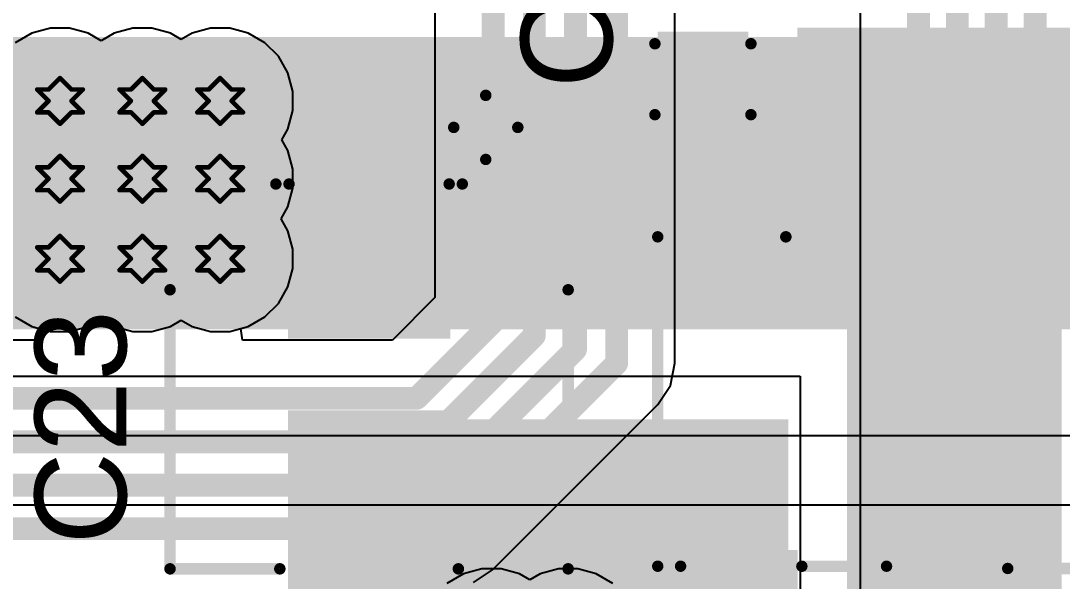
# Model space of a CAD drawing. Header units: inches. Extents: x -3 to 5437, y -3 to 5435.
# Drawn here: x 90.52 to 102.08, y 44.45 to 50.67 of the extents above; entities that cross this region are included whole.
import ezdxf

# ---------------------------------------------------------------- set-up
doc = ezdxf.new("R2010")
doc.units = ezdxf.units.IN
for name, color, linetype in [('Bottom Layer', 5, 'Continuous'), ('Drill Drawing', 1, 'Continuous'), ('GND', 16, 'Continuous'), ('PWR', 76, 'Continuous'), ('Top Layer', 1, 'Continuous'), ('Top Overlay', 2, 'Continuous'), ('Top Paste', 8, 'Continuous'), ('Top Solder', 216, 'Continuous'), ('Via Holes', 16, 'Continuous')]:
    doc.layers.add(name, color=color, linetype=linetype)
doc.styles.add('Arial', font='', dxfattribs={"height": 0.2})
doc.styles.get('Arial').set_extended_font_data('Arial')

# ---------------------------------------------------------------- blocks, each defined once
blk = doc.blocks.new('SOT_223_362')
at = {"layer": 'Top Layer'}
for points in [[(-1.625, 3.975), (1.625, 3.975), (1.625, 1.825), (-1.625, 1.825)], [(-2.775, -1.825), (-1.825, -1.825), (-1.825, -3.975), (-2.775, -3.975)], [(-0.475, -1.825), (0.475, -1.825), (0.475, -3.975), (-0.475, -3.975)]]:
    blk.add_hatch(color=1, dxfattribs=at).paths.add_polyline_path(points)
at = {"layer": 'Top Paste'}
for points in [[(-1.625, 3.975), (1.625, 3.975), (1.625, 1.825), (-1.625, 1.825)], [(-2.775, -1.825), (-1.825, -1.825), (-1.825, -3.975), (-2.775, -3.975)], [(-0.475, -1.825), (0.475, -1.825), (0.475, -3.975), (-0.475, -3.975)]]:
    blk.add_hatch(color=8, dxfattribs=at).paths.add_polyline_path(points)
at = {"layer": 'Top Solder'}
for points in [[(-1.727, 4.077), (1.727, 4.077), (1.727, 1.723), (-1.727, 1.723)], [(-2.877, -1.723), (-1.723, -1.723), (-1.723, -4.077), (-2.877, -4.077)], [(-0.577, -1.723), (0.577, -1.723), (0.577, -4.077), (-0.577, -4.077)]]:
    blk.add_hatch(color=216, dxfattribs=at).paths.add_polyline_path(points)
at = {"layer": 'Top Overlay'}
for points in [[(-3.277, 1.753, 0.127, 0.127, 0), (-1.854, 1.753, 0.127, 0.127, 0)], [(-3.277, -1.905, 0.127, 0.127, 0), (-3.277, 1.753, 0.127, 0.127, 0)], [(-3.277, -1.905, 0.127, 0.127, 0), (-3.023, -1.905, 0.127, 0.127, 0)], [(-1.676, -1.905, 0.127, 0.127, 0), (-0.737, -1.905, 0.127, 0.127, 0)], [(0.61, -1.93, 0.127, 0.127, 0), (1.575, -1.93, 0.127, 0.127, 0)]]:
    blk.add_lwpolyline(points, format="xyseb", dxfattribs=at)
for points in [[(-3.308, 1.753, 0.0635, 0.0635, 1), (-3.245, 1.753, 0.0635, 0.0635, 1)], [(-3.308, 1.753, 0.0635, 0.0635, 1), (-3.245, 1.753, 0.0635, 0.0635, 1)], [(-1.886, 1.753, 0.0635, 0.0635, 1), (-1.822, 1.753, 0.0635, 0.0635, 1)], [(-3.308, -1.905, 0.0635, 0.0635, 1), (-3.245, -1.905, 0.0635, 0.0635, 1)], [(-3.308, -1.905, 0.0635, 0.0635, 1), (-3.245, -1.905, 0.0635, 0.0635, 1)], [(-3.054, -1.905, 0.0635, 0.0635, 1), (-2.991, -1.905, 0.0635, 0.0635, 1)], [(-1.708, -1.905, 0.0635, 0.0635, 1), (-1.645, -1.905, 0.0635, 0.0635, 1)], [(-0.768, -1.905, 0.0635, 0.0635, 1), (-0.705, -1.905, 0.0635, 0.0635, 1)], [(0.578, -1.93, 0.0635, 0.0635, 1), (0.641, -1.93, 0.0635, 0.0635, 1)]]:
    blk.add_lwpolyline(points, format="xyseb", close=True, dxfattribs=at)
blk = doc.blocks.new('C__0603_370')
at = {"layer": 'Top Layer'}
for points in [[(-0.381, 0.445), (-0.381, -0.445), (-1.143, -0.445), (-1.143, 0.445)], [(1.143, 0.445), (1.143, -0.445), (0.381, -0.445), (0.381, 0.445)]]:
    blk.add_hatch(color=1, dxfattribs=at).paths.add_polyline_path(points)
at = {"layer": 'Top Paste'}
for points in [[(-0.381, 0.445), (-0.381, -0.445), (-1.143, -0.445), (-1.143, 0.445)], [(1.143, 0.445), (1.143, -0.445), (0.381, -0.445), (0.381, 0.445)]]:
    blk.add_hatch(color=8, dxfattribs=at).paths.add_polyline_path(points)
at = {"layer": 'Top Solder'}
for points in [[(-0.321, 0.504), (-0.321, -0.504), (-1.203, -0.504), (-1.203, 0.504)], [(1.203, 0.504), (1.203, -0.504), (0.321, -0.504), (0.321, 0.504)]]:
    blk.add_hatch(color=216, dxfattribs=at).paths.add_polyline_path(points)
at = {"layer": 'Top Overlay'}
for points in [[(-1.245, 0.533, 0.127, 0.127, 0), (-1.245, -0.533, 0.127, 0.127, 0)], [(-1.245, 0.533, 0.127, 0.127, 0), (-0.457, 0.533, 0.127, 0.127, 0)], [(0.457, 0.533, 0.127, 0.127, 0), (1.245, 0.533, 0.127, 0.127, 0)], [(1.245, 0.533, 0.127, 0.127, 0), (1.245, -0.533, 0.127, 0.127, 0)], [(-1.245, -0.533, 0.127, 0.127, 0), (-0.457, -0.533, 0.127, 0.127, 0)], [(0.457, -0.533, 0.127, 0.127, 0), (1.245, -0.533, 0.127, 0.127, 0)]]:
    blk.add_lwpolyline(points, format="xyseb", dxfattribs=at)
for points in [[(-1.276, 0.533, 0.0635, 0.0635, 1), (-1.213, 0.533, 0.0635, 0.0635, 1)], [(-1.276, 0.533, 0.0635, 0.0635, 1), (-1.213, 0.533, 0.0635, 0.0635, 1)], [(-0.489, 0.533, 0.0635, 0.0635, 1), (-0.425, 0.533, 0.0635, 0.0635, 1)], [(0.425, 0.533, 0.0635, 0.0635, 1), (0.489, 0.533, 0.0635, 0.0635, 1)], [(1.213, 0.533, 0.0635, 0.0635, 1), (1.276, 0.533, 0.0635, 0.0635, 1)], [(1.213, 0.533, 0.0635, 0.0635, 1), (1.276, 0.533, 0.0635, 0.0635, 1)], [(-1.276, -0.533, 0.0635, 0.0635, 1), (-1.213, -0.533, 0.0635, 0.0635, 1)], [(-1.276, -0.533, 0.0635, 0.0635, 1), (-1.213, -0.533, 0.0635, 0.0635, 1)], [(-0.489, -0.533, 0.0635, 0.0635, 1), (-0.425, -0.533, 0.0635, 0.0635, 1)], [(0.425, -0.533, 0.0635, 0.0635, 1), (0.489, -0.533, 0.0635, 0.0635, 1)], [(1.213, -0.533, 0.0635, 0.0635, 1), (1.276, -0.533, 0.0635, 0.0635, 1)], [(1.213, -0.533, 0.0635, 0.0635, 1), (1.276, -0.533, 0.0635, 0.0635, 1)]]:
    blk.add_lwpolyline(points, format="xyseb", close=True, dxfattribs=at)
blk = doc.blocks.new('RVT1E100M0405__371')
at = {"layer": 'Top Layer'}
for points in [[(-3.1, 0.8), (-0.5, 0.8), (-0.5, -0.8), (-3.1, -0.8)], [(0.5, 0.8), (3.1, 0.8), (3.1, -0.8), (0.5, -0.8)]]:
    blk.add_hatch(color=1, dxfattribs=at).paths.add_polyline_path(points)
at = {"layer": 'Top Paste'}
for points in [[(-3.1, 0.8), (-0.5, 0.8), (-0.5, -0.8), (-3.1, -0.8)], [(0.5, 0.8), (3.1, 0.8), (3.1, -0.8), (0.5, -0.8)]]:
    blk.add_hatch(color=8, dxfattribs=at).paths.add_polyline_path(points)
at = {"layer": 'Top Solder'}
for points in [[(-3.202, 0.902), (-0.398, 0.902), (-0.398, -0.902), (-3.202, -0.902)], [(0.398, 0.902), (3.202, 0.902), (3.202, -0.902), (0.398, -0.902)]]:
    blk.add_hatch(color=216, dxfattribs=at).paths.add_polyline_path(points)
at = {"layer": 'Top Overlay'}
for points in [[(-2.115, 1.035, 0.127, 0.127, 0), (-0.94, 2.21, 0.127, 0.127, 0)], [(2.159, 2.21, 0.127, 0.127, 0), (-0.94, 2.21, 0.127, 0.127, 0)], [(2.159, 0.991, 0.127, 0.127, 0), (2.159, 2.21, 0.127, 0.127, 0)], [(-2.743, 0.94, 0.127, 0.127, 0), (-2.743, 1.651, 0.127, 0.127, 0)], [(-2.388, 1.295, 0.127, 0.127, 0), (-3.099, 1.295, 0.127, 0.127, 0)], [(-2.115, 0.889, 0.127, 0.127, 0), (-2.115, 1.035, 0.127, 0.127, 0)], [(-2.115, -1.035, 0.127, 0.127, 0), (-2.115, -0.889, 0.127, 0.127, 0)], [(-0.94, -2.21, 0.127, 0.127, 0), (-2.115, -1.035, 0.127, 0.127, 0)], [(2.159, -2.21, 0.127, 0.127, 0), (2.159, -0.991, 0.127, 0.127, 0)], [(2.159, -2.21, 0.127, 0.127, 0), (-0.94, -2.21, 0.127, 0.127, 0)]]:
    blk.add_lwpolyline(points, format="xyseb", dxfattribs=at)
for points in [[(-0.972, 2.21, 0.0635, 0.0635, 1), (-0.908, 2.21, 0.0635, 0.0635, 1)], [(-0.972, 2.21, 0.0635, 0.0635, 1), (-0.908, 2.21, 0.0635, 0.0635, 1)], [(2.127, 2.21, 0.0635, 0.0635, 1), (2.191, 2.21, 0.0635, 0.0635, 1)], [(2.127, 2.21, 0.0635, 0.0635, 1), (2.191, 2.21, 0.0635, 0.0635, 1)], [(-2.775, 1.651, 0.0635, 0.0635, 1), (-2.711, 1.651, 0.0635, 0.0635, 1)], [(-3.131, 1.295, 0.0635, 0.0635, 1), (-3.067, 1.295, 0.0635, 0.0635, 1)], [(-2.419, 1.295, 0.0635, 0.0635, 1), (-2.356, 1.295, 0.0635, 0.0635, 1)], [(-2.146, 1.035, 0.0635, 0.0635, 1), (-2.083, 1.035, 0.0635, 0.0635, 1)], [(-2.146, 1.035, 0.0635, 0.0635, 1), (-2.083, 1.035, 0.0635, 0.0635, 1)], [(2.127, 0.991, 0.0635, 0.0635, 1), (2.191, 0.991, 0.0635, 0.0635, 1)], [(-2.775, 0.94, 0.0635, 0.0635, 1), (-2.711, 0.94, 0.0635, 0.0635, 1)], [(-2.146, 0.889, 0.0635, 0.0635, 1), (-2.083, 0.889, 0.0635, 0.0635, 1)], [(-2.146, -0.889, 0.0635, 0.0635, 1), (-2.083, -0.889, 0.0635, 0.0635, 1)], [(-2.146, -1.035, 0.0635, 0.0635, 1), (-2.083, -1.035, 0.0635, 0.0635, 1)], [(-2.146, -1.035, 0.0635, 0.0635, 1), (-2.083, -1.035, 0.0635, 0.0635, 1)], [(2.127, -0.991, 0.0635, 0.0635, 1), (2.191, -0.991, 0.0635, 0.0635, 1)], [(-0.972, -2.21, 0.0635, 0.0635, 1), (-0.908, -2.21, 0.0635, 0.0635, 1)], [(-0.972, -2.21, 0.0635, 0.0635, 1), (-0.908, -2.21, 0.0635, 0.0635, 1)], [(2.127, -2.21, 0.0635, 0.0635, 1), (2.191, -2.21, 0.0635, 0.0635, 1)], [(2.127, -2.21, 0.0635, 0.0635, 1), (2.191, -2.21, 0.0635, 0.0635, 1)]]:
    blk.add_lwpolyline(points, format="xyseb", close=True, dxfattribs=at)

msp = doc.modelspace()

# ---------------------------------------------------------------- hatches: boundary and pattern name
at = {"layer": 'Bottom Layer'}
h = msp.add_hatch(color=5, dxfattribs=at)
edge = h.paths.add_edge_path()
edge.add_arc((90.957, 49.784), 0.3, 0, 360)
h = msp.add_hatch(color=5, dxfattribs=at)
edge = h.paths.add_edge_path()
edge.add_arc((91.872, 49.784), 0.3, 0, 360)
h = msp.add_hatch(color=5, dxfattribs=at)
edge = h.paths.add_edge_path()
edge.add_arc((92.735, 49.784), 0.3, 0, 360)
h = msp.add_hatch(color=5, dxfattribs=at)
edge = h.paths.add_edge_path()
edge.add_arc((90.957, 48.92), 0.3, 0, 360)
h = msp.add_hatch(color=5, dxfattribs=at)
edge = h.paths.add_edge_path()
edge.add_arc((91.872, 48.92), 0.3, 0, 360)
h = msp.add_hatch(color=5, dxfattribs=at)
edge = h.paths.add_edge_path()
edge.add_arc((92.735, 48.92), 0.3, 0, 360)
h = msp.add_hatch(color=5, dxfattribs=at)
edge = h.paths.add_edge_path()
edge.add_arc((90.957, 48.031), 0.3, 0, 360)
h = msp.add_hatch(color=5, dxfattribs=at)
edge = h.paths.add_edge_path()
edge.add_arc((91.872, 48.031), 0.3, 0, 360)
h = msp.add_hatch(color=5, dxfattribs=at)
edge = h.paths.add_edge_path()
edge.add_arc((92.735, 48.031), 0.3, 0, 360)
at = {"layer": 'GND'}
h = msp.add_hatch(color=16, dxfattribs=at)
edge = h.paths.add_edge_path()
edge.add_arc((90.957, 49.784), 0.3, 0, 360)
h = msp.add_hatch(color=16, dxfattribs=at)
edge = h.paths.add_edge_path()
edge.add_arc((91.872, 49.784), 0.3, 0, 360)
h = msp.add_hatch(color=16, dxfattribs=at)
edge = h.paths.add_edge_path()
edge.add_arc((92.735, 49.784), 0.3, 0, 360)
h = msp.add_hatch(color=16, dxfattribs=at)
edge = h.paths.add_edge_path()
edge.add_arc((90.957, 48.92), 0.3, 0, 360)
h = msp.add_hatch(color=16, dxfattribs=at)
edge = h.paths.add_edge_path()
edge.add_arc((91.872, 48.92), 0.3, 0, 360)
h = msp.add_hatch(color=16, dxfattribs=at)
edge = h.paths.add_edge_path()
edge.add_arc((92.735, 48.92), 0.3, 0, 360)
h = msp.add_hatch(color=16, dxfattribs=at)
edge = h.paths.add_edge_path()
edge.add_arc((90.957, 48.031), 0.3, 0, 360)
h = msp.add_hatch(color=16, dxfattribs=at)
edge = h.paths.add_edge_path()
edge.add_arc((91.872, 48.031), 0.3, 0, 360)
h = msp.add_hatch(color=16, dxfattribs=at)
edge = h.paths.add_edge_path()
edge.add_arc((92.735, 48.031), 0.3, 0, 360)
at = {"layer": 'PWR'}
h = msp.add_hatch(color=76, dxfattribs=at)
edge = h.paths.add_edge_path()
edge.add_arc((90.957, 49.784), 0.3, 0, 360)
h = msp.add_hatch(color=76, dxfattribs=at)
edge = h.paths.add_edge_path()
edge.add_arc((91.872, 49.784), 0.3, 0, 360)
h = msp.add_hatch(color=76, dxfattribs=at)
edge = h.paths.add_edge_path()
edge.add_arc((92.735, 49.784), 0.3, 0, 360)
h = msp.add_hatch(color=76, dxfattribs=at)
edge = h.paths.add_edge_path()
edge.add_arc((90.957, 48.92), 0.3, 0, 360)
h = msp.add_hatch(color=76, dxfattribs=at)
edge = h.paths.add_edge_path()
edge.add_arc((91.872, 48.92), 0.3, 0, 360)
h = msp.add_hatch(color=76, dxfattribs=at)
edge = h.paths.add_edge_path()
edge.add_arc((92.735, 48.92), 0.3, 0, 360)
h = msp.add_hatch(color=76, dxfattribs=at)
edge = h.paths.add_edge_path()
edge.add_arc((90.957, 48.031), 0.3, 0, 360)
h = msp.add_hatch(color=76, dxfattribs=at)
edge = h.paths.add_edge_path()
edge.add_arc((91.872, 48.031), 0.3, 0, 360)
h = msp.add_hatch(color=76, dxfattribs=at)
edge = h.paths.add_edge_path()
edge.add_arc((92.735, 48.031), 0.3, 0, 360)
at = {"layer": 'Top Layer'}
for points in [[(90.043, 47.247), (102.495, 47.247), (102.495, 50.495), (90.043, 50.495)], [(99.694, 42.547), (102.079, 42.547), (102.079, 49.48), (99.694, 49.48)], [(93.589, 42.547), (99.045, 42.547), (99.045, 46.247), (93.589, 46.247)]]:
    msp.add_hatch(color=1, dxfattribs=at).paths.add_polyline_path(points)
h = msp.add_hatch(color=1, dxfattribs=at)
edge = h.paths.add_edge_path()
edge.add_arc((90.957, 49.784), 0.3, 0, 360)
h = msp.add_hatch(color=1, dxfattribs=at)
edge = h.paths.add_edge_path()
edge.add_arc((91.872, 49.784), 0.3, 0, 360)
h = msp.add_hatch(color=1, dxfattribs=at)
edge = h.paths.add_edge_path()
edge.add_arc((92.735, 49.784), 0.3, 0, 360)
h = msp.add_hatch(color=1, dxfattribs=at)
edge = h.paths.add_edge_path()
edge.add_arc((90.957, 48.92), 0.3, 0, 360)
h = msp.add_hatch(color=1, dxfattribs=at)
edge = h.paths.add_edge_path()
edge.add_arc((91.872, 48.92), 0.3, 0, 360)
h = msp.add_hatch(color=1, dxfattribs=at)
edge = h.paths.add_edge_path()
edge.add_arc((92.735, 48.92), 0.3, 0, 360)
h = msp.add_hatch(color=1, dxfattribs=at)
edge = h.paths.add_edge_path()
edge.add_arc((90.957, 48.031), 0.3, 0, 360)
h = msp.add_hatch(color=1, dxfattribs=at)
edge = h.paths.add_edge_path()
edge.add_arc((91.872, 48.031), 0.3, 0, 360)
h = msp.add_hatch(color=1, dxfattribs=at)
edge = h.paths.add_edge_path()
edge.add_arc((92.735, 48.031), 0.3, 0, 360)
at = {"layer": 'Via Holes'}
h = msp.add_hatch(color=7, dxfattribs=at)
edge = h.paths.add_edge_path()
edge.add_arc((90.957, 49.784), 0.15, 0, 360)
h = msp.add_hatch(color=7, dxfattribs=at)
edge = h.paths.add_edge_path()
edge.add_arc((91.872, 49.784), 0.15, 0, 360)
h = msp.add_hatch(color=7, dxfattribs=at)
edge = h.paths.add_edge_path()
edge.add_arc((92.735, 49.784), 0.15, 0, 360)
h = msp.add_hatch(color=7, dxfattribs=at)
edge = h.paths.add_edge_path()
edge.add_arc((90.957, 48.92), 0.15, 0, 360)
h = msp.add_hatch(color=7, dxfattribs=at)
edge = h.paths.add_edge_path()
edge.add_arc((91.872, 48.92), 0.15, 0, 360)
h = msp.add_hatch(color=7, dxfattribs=at)
edge = h.paths.add_edge_path()
edge.add_arc((92.735, 48.92), 0.15, 0, 360)
h = msp.add_hatch(color=7, dxfattribs=at)
edge = h.paths.add_edge_path()
edge.add_arc((90.957, 48.031), 0.15, 0, 360)
h = msp.add_hatch(color=7, dxfattribs=at)
edge = h.paths.add_edge_path()
edge.add_arc((91.872, 48.031), 0.15, 0, 360)
h = msp.add_hatch(color=7, dxfattribs=at)
edge = h.paths.add_edge_path()
edge.add_arc((92.735, 48.031), 0.15, 0, 360)

# ---------------------------------------------------------------- linework, layer by layer
at = {"layer": 'Bottom Layer'}
for p, q in [((97.785, 46.871), (97.785, 54.047)), ((95.118, 53.699), (95.118, 47.6)), ((99.84, 52.999), (99.84, 22.433)), ((90.646, 50.537), (90.461, 50.431)), ((90.851, 50.592), (90.646, 50.537)), ((91.064, 50.592), (90.851, 50.592)), ((91.269, 50.537), (91.064, 50.592)), ((91.415, 50.453), (91.269, 50.537)), ((91.56, 50.537), (91.415, 50.453)), ((91.765, 50.592), (91.56, 50.537)), ((91.978, 50.592), (91.765, 50.592)), ((92.184, 50.537), (91.978, 50.592)), ((92.304, 50.468), (92.184, 50.537)), ((92.424, 50.537), (92.304, 50.468)), ((92.629, 50.592), (92.424, 50.537)), ((92.842, 50.592), (92.629, 50.592)), ((93.047, 50.537), (92.842, 50.592)), ((93.232, 50.431), (93.047, 50.537)), ((93.382, 50.28), (93.232, 50.431)), ((93.488, 50.096), (93.382, 50.28)), ((93.543, 49.89), (93.488, 50.096)), ((93.543, 49.678), (93.543, 49.89)), ((93.488, 49.472), (93.543, 49.678)), ((93.419, 49.352), (93.488, 49.472)), ((93.488, 49.232), (93.419, 49.352)), ((93.543, 49.027), (93.488, 49.232)), ((93.543, 48.814), (93.543, 49.027)), ((93.488, 48.609), (93.543, 48.814)), ((93.412, 48.476), (93.488, 48.609)), ((93.488, 48.343), (93.412, 48.476)), ((93.543, 48.138), (93.488, 48.343)), ((93.543, 47.925), (93.543, 48.138)), ((93.488, 47.72), (93.543, 47.925)), ((93.382, 47.535), (93.488, 47.72)), ((93.232, 47.385), (93.382, 47.535)), ((95.118, 47.6), (94.648, 47.129)), ((90.461, 47.385), (90.646, 47.278)), ((93.047, 47.278), (93.232, 47.385)), ((90.646, 47.278), (90.728, 47.256)), ((90.728, 47.256), (90.711, 47.129)), ((92.965, 47.256), (93.047, 47.278)), ((92.982, 47.129), (92.965, 47.256)), ((90.711, 47.129), (57.308, 47.129)), ((94.648, 47.129), (92.982, 47.129)), ((97.735, 46.623), (97.785, 46.871)), ((97.595, 46.413), (97.735, 46.623)), ((95.758, 44.576), (97.595, 46.413)), ((95.548, 44.436), (95.758, 44.576))]:
    msp.add_line(p, q, dxfattribs=at)
for points in [[(97.137, 46.871, 0.254, 0.254, 0), (97.137, 54.047, 0.254, 0.254, 0)], [(95.766, 47.331, 0.254, 0.254, 0), (95.766, 53.967, 0.254, 0.254, 0)], [(101.783, 14.863, 0.254, 0.254, 0), (101.783, 53.835, 0.254, 0.254, 0)], [(101.352, 15.042, 0.254, 0.254, 0), (101.352, 53.625, 0.254, 0.254, 0)], [(100.92, 15.221, 0.254, 0.254, 0), (100.92, 53.446, 0.254, 0.254, 0)], [(100.488, 15.457, 0.254, 0.254, 0), (100.488, 53.267, 0.254, 0.254, 0)], [(96.68, 47.025, 0.254, 0.254, 0), (96.68, 51.248, 0.254, 0.254, 0)], [(96.223, 47.178, 0.254, 0.254, 0), (96.223, 51.058, 0.254, 0.254, 0)], [(94.916, 46.482, 0.254, 0.254, 0), (95.766, 47.331, 0.254, 0.254, 0)], [(95.044, 45.999, 0.254, 0.254, 0), (96.223, 47.178, 0.254, 0.254, 0)], [(95.172, 45.517, 0.254, 0.254, 0), (96.68, 47.025, 0.254, 0.254, 0)], [(95.3, 45.034, 0.254, 0.254, 0), (97.137, 46.871, 0.254, 0.254, 0)], [(43.995, 46.482, 0.254, 0.254, 0), (94.916, 46.482, 0.254, 0.254, 0)], [(44.52, 45.999, 0.254, 0.254, 0), (95.044, 45.999, 0.254, 0.254, 0)], [(46.015, 45.517, 0.254, 0.254, 0), (95.172, 45.517, 0.254, 0.254, 0)], [(46.282, 45.034, 0.254, 0.254, 0), (95.3, 45.034, 0.254, 0.254, 0)]]:
    msp.add_lwpolyline(points, format="xyseb", dxfattribs=at)
for points in [[(95.702, 47.331, 0.127, 0.127, 1), (95.829, 47.331, 0.127, 0.127, 1)], [(95.702, 47.331, 0.127, 0.127, 1), (95.829, 47.331, 0.127, 0.127, 1)], [(96.159, 47.178, 0.127, 0.127, 1), (96.286, 47.178, 0.127, 0.127, 1)], [(96.159, 47.178, 0.127, 0.127, 1), (96.286, 47.178, 0.127, 0.127, 1)], [(96.617, 47.025, 0.127, 0.127, 1), (96.744, 47.025, 0.127, 0.127, 1)], [(96.617, 47.025, 0.127, 0.127, 1), (96.744, 47.025, 0.127, 0.127, 1)], [(97.074, 46.871, 0.127, 0.127, 1), (97.201, 46.871, 0.127, 0.127, 1)], [(97.074, 46.871, 0.127, 0.127, 1), (97.201, 46.871, 0.127, 0.127, 1)], [(94.853, 46.482, 0.127, 0.127, 1), (94.98, 46.482, 0.127, 0.127, 1)], [(94.853, 46.482, 0.127, 0.127, 1), (94.98, 46.482, 0.127, 0.127, 1)], [(94.981, 45.999, 0.127, 0.127, 1), (95.108, 45.999, 0.127, 0.127, 1)], [(94.981, 45.999, 0.127, 0.127, 1), (95.108, 45.999, 0.127, 0.127, 1)], [(95.109, 45.517, 0.127, 0.127, 1), (95.236, 45.517, 0.127, 0.127, 1)], [(95.109, 45.517, 0.127, 0.127, 1), (95.236, 45.517, 0.127, 0.127, 1)], [(95.237, 45.034, 0.127, 0.127, 1), (95.364, 45.034, 0.127, 0.127, 1)], [(95.237, 45.034, 0.127, 0.127, 1), (95.364, 45.034, 0.127, 0.127, 1)]]:
    msp.add_lwpolyline(points, format="xyseb", close=True, dxfattribs=at)
at = {"layer": 'Drill Drawing'}
for points in [[(90.83, 49.911, 0.0508, 0.0508, 0), (90.957, 50.038, 0.0508, 0.0508, 0)], [(90.957, 50.038, 0.0508, 0.0508, 0), (91.084, 49.911, 0.0508, 0.0508, 0)], [(91.745, 49.911, 0.0508, 0.0508, 0), (91.872, 50.038, 0.0508, 0.0508, 0)], [(91.872, 50.038, 0.0508, 0.0508, 0), (91.999, 49.911, 0.0508, 0.0508, 0)], [(92.608, 49.911, 0.0508, 0.0508, 0), (92.735, 50.038, 0.0508, 0.0508, 0)], [(92.735, 50.038, 0.0508, 0.0508, 0), (92.862, 49.911, 0.0508, 0.0508, 0)], [(90.703, 49.911, 0.0508, 0.0508, 0), (90.83, 49.784, 0.0508, 0.0508, 0)], [(90.703, 49.911, 0.0508, 0.0508, 0), (90.83, 49.911, 0.0508, 0.0508, 0)], [(91.084, 49.911, 0.0508, 0.0508, 0), (91.211, 49.911, 0.0508, 0.0508, 0)], [(91.084, 49.784, 0.0508, 0.0508, 0), (91.211, 49.911, 0.0508, 0.0508, 0)], [(91.618, 49.911, 0.0508, 0.0508, 0), (91.745, 49.784, 0.0508, 0.0508, 0)], [(91.618, 49.911, 0.0508, 0.0508, 0), (91.745, 49.911, 0.0508, 0.0508, 0)], [(91.999, 49.911, 0.0508, 0.0508, 0), (92.126, 49.911, 0.0508, 0.0508, 0)], [(91.999, 49.784, 0.0508, 0.0508, 0), (92.126, 49.911, 0.0508, 0.0508, 0)], [(92.481, 49.911, 0.0508, 0.0508, 0), (92.608, 49.784, 0.0508, 0.0508, 0)], [(92.481, 49.911, 0.0508, 0.0508, 0), (92.608, 49.911, 0.0508, 0.0508, 0)], [(92.862, 49.911, 0.0508, 0.0508, 0), (92.989, 49.911, 0.0508, 0.0508, 0)], [(92.862, 49.784, 0.0508, 0.0508, 0), (92.989, 49.911, 0.0508, 0.0508, 0)], [(90.703, 49.657, 0.0508, 0.0508, 0), (90.83, 49.784, 0.0508, 0.0508, 0)], [(91.084, 49.784, 0.0508, 0.0508, 0), (91.211, 49.657, 0.0508, 0.0508, 0)], [(91.618, 49.657, 0.0508, 0.0508, 0), (91.745, 49.784, 0.0508, 0.0508, 0)], [(91.999, 49.784, 0.0508, 0.0508, 0), (92.126, 49.657, 0.0508, 0.0508, 0)], [(92.481, 49.657, 0.0508, 0.0508, 0), (92.608, 49.784, 0.0508, 0.0508, 0)], [(92.862, 49.784, 0.0508, 0.0508, 0), (92.989, 49.657, 0.0508, 0.0508, 0)], [(90.703, 49.657, 0.0508, 0.0508, 0), (90.83, 49.657, 0.0508, 0.0508, 0)], [(90.83, 49.657, 0.0508, 0.0508, 0), (90.957, 49.53, 0.0508, 0.0508, 0)], [(90.957, 49.53, 0.0508, 0.0508, 0), (91.084, 49.657, 0.0508, 0.0508, 0)], [(91.084, 49.657, 0.0508, 0.0508, 0), (91.211, 49.657, 0.0508, 0.0508, 0)], [(91.618, 49.657, 0.0508, 0.0508, 0), (91.745, 49.657, 0.0508, 0.0508, 0)], [(91.745, 49.657, 0.0508, 0.0508, 0), (91.872, 49.53, 0.0508, 0.0508, 0)], [(91.872, 49.53, 0.0508, 0.0508, 0), (91.999, 49.657, 0.0508, 0.0508, 0)], [(91.999, 49.657, 0.0508, 0.0508, 0), (92.126, 49.657, 0.0508, 0.0508, 0)], [(92.481, 49.657, 0.0508, 0.0508, 0), (92.608, 49.657, 0.0508, 0.0508, 0)], [(92.608, 49.657, 0.0508, 0.0508, 0), (92.735, 49.53, 0.0508, 0.0508, 0)], [(92.735, 49.53, 0.0508, 0.0508, 0), (92.862, 49.657, 0.0508, 0.0508, 0)], [(92.862, 49.657, 0.0508, 0.0508, 0), (92.989, 49.657, 0.0508, 0.0508, 0)], [(90.83, 49.047, 0.0508, 0.0508, 0), (90.957, 49.174, 0.0508, 0.0508, 0)], [(90.957, 49.174, 0.0508, 0.0508, 0), (91.084, 49.047, 0.0508, 0.0508, 0)], [(91.745, 49.047, 0.0508, 0.0508, 0), (91.872, 49.174, 0.0508, 0.0508, 0)], [(91.872, 49.174, 0.0508, 0.0508, 0), (91.999, 49.047, 0.0508, 0.0508, 0)], [(92.608, 49.047, 0.0508, 0.0508, 0), (92.735, 49.174, 0.0508, 0.0508, 0)], [(92.735, 49.174, 0.0508, 0.0508, 0), (92.862, 49.047, 0.0508, 0.0508, 0)], [(90.703, 49.047, 0.0508, 0.0508, 0), (90.83, 48.92, 0.0508, 0.0508, 0)], [(90.703, 49.047, 0.0508, 0.0508, 0), (90.83, 49.047, 0.0508, 0.0508, 0)], [(91.084, 49.047, 0.0508, 0.0508, 0), (91.211, 49.047, 0.0508, 0.0508, 0)], [(91.084, 48.92, 0.0508, 0.0508, 0), (91.211, 49.047, 0.0508, 0.0508, 0)], [(91.618, 49.047, 0.0508, 0.0508, 0), (91.745, 48.92, 0.0508, 0.0508, 0)], [(91.618, 49.047, 0.0508, 0.0508, 0), (91.745, 49.047, 0.0508, 0.0508, 0)], [(91.999, 49.047, 0.0508, 0.0508, 0), (92.126, 49.047, 0.0508, 0.0508, 0)], [(91.999, 48.92, 0.0508, 0.0508, 0), (92.126, 49.047, 0.0508, 0.0508, 0)], [(92.481, 49.047, 0.0508, 0.0508, 0), (92.608, 48.92, 0.0508, 0.0508, 0)], [(92.481, 49.047, 0.0508, 0.0508, 0), (92.608, 49.047, 0.0508, 0.0508, 0)], [(92.862, 49.047, 0.0508, 0.0508, 0), (92.989, 49.047, 0.0508, 0.0508, 0)], [(92.862, 48.92, 0.0508, 0.0508, 0), (92.989, 49.047, 0.0508, 0.0508, 0)], [(90.703, 48.793, 0.0508, 0.0508, 0), (90.83, 48.92, 0.0508, 0.0508, 0)], [(91.084, 48.92, 0.0508, 0.0508, 0), (91.211, 48.793, 0.0508, 0.0508, 0)], [(91.618, 48.793, 0.0508, 0.0508, 0), (91.745, 48.92, 0.0508, 0.0508, 0)], [(91.999, 48.92, 0.0508, 0.0508, 0), (92.126, 48.793, 0.0508, 0.0508, 0)], [(92.481, 48.793, 0.0508, 0.0508, 0), (92.608, 48.92, 0.0508, 0.0508, 0)], [(92.862, 48.92, 0.0508, 0.0508, 0), (92.989, 48.793, 0.0508, 0.0508, 0)], [(90.703, 48.793, 0.0508, 0.0508, 0), (90.83, 48.793, 0.0508, 0.0508, 0)], [(90.83, 48.793, 0.0508, 0.0508, 0), (90.957, 48.666, 0.0508, 0.0508, 0)], [(90.957, 48.666, 0.0508, 0.0508, 0), (91.084, 48.793, 0.0508, 0.0508, 0)], [(91.084, 48.793, 0.0508, 0.0508, 0), (91.211, 48.793, 0.0508, 0.0508, 0)], [(91.618, 48.793, 0.0508, 0.0508, 0), (91.745, 48.793, 0.0508, 0.0508, 0)], [(91.745, 48.793, 0.0508, 0.0508, 0), (91.872, 48.666, 0.0508, 0.0508, 0)], [(91.872, 48.666, 0.0508, 0.0508, 0), (91.999, 48.793, 0.0508, 0.0508, 0)], [(91.999, 48.793, 0.0508, 0.0508, 0), (92.126, 48.793, 0.0508, 0.0508, 0)], [(92.481, 48.793, 0.0508, 0.0508, 0), (92.608, 48.793, 0.0508, 0.0508, 0)], [(92.608, 48.793, 0.0508, 0.0508, 0), (92.735, 48.666, 0.0508, 0.0508, 0)], [(92.735, 48.666, 0.0508, 0.0508, 0), (92.862, 48.793, 0.0508, 0.0508, 0)], [(92.862, 48.793, 0.0508, 0.0508, 0), (92.989, 48.793, 0.0508, 0.0508, 0)], [(90.83, 48.158, 0.0508, 0.0508, 0), (90.957, 48.285, 0.0508, 0.0508, 0)], [(90.957, 48.285, 0.0508, 0.0508, 0), (91.084, 48.158, 0.0508, 0.0508, 0)], [(91.745, 48.158, 0.0508, 0.0508, 0), (91.872, 48.285, 0.0508, 0.0508, 0)], [(91.872, 48.285, 0.0508, 0.0508, 0), (91.999, 48.158, 0.0508, 0.0508, 0)], [(92.608, 48.158, 0.0508, 0.0508, 0), (92.735, 48.285, 0.0508, 0.0508, 0)], [(92.735, 48.285, 0.0508, 0.0508, 0), (92.862, 48.158, 0.0508, 0.0508, 0)], [(90.703, 48.158, 0.0508, 0.0508, 0), (90.83, 48.031, 0.0508, 0.0508, 0)], [(90.703, 48.158, 0.0508, 0.0508, 0), (90.83, 48.158, 0.0508, 0.0508, 0)], [(91.084, 48.158, 0.0508, 0.0508, 0), (91.211, 48.158, 0.0508, 0.0508, 0)], [(91.084, 48.031, 0.0508, 0.0508, 0), (91.211, 48.158, 0.0508, 0.0508, 0)], [(91.618, 48.158, 0.0508, 0.0508, 0), (91.745, 48.031, 0.0508, 0.0508, 0)], [(91.618, 48.158, 0.0508, 0.0508, 0), (91.745, 48.158, 0.0508, 0.0508, 0)], [(91.999, 48.158, 0.0508, 0.0508, 0), (92.126, 48.158, 0.0508, 0.0508, 0)], [(91.999, 48.031, 0.0508, 0.0508, 0), (92.126, 48.158, 0.0508, 0.0508, 0)], [(92.481, 48.158, 0.0508, 0.0508, 0), (92.608, 48.031, 0.0508, 0.0508, 0)], [(92.481, 48.158, 0.0508, 0.0508, 0), (92.608, 48.158, 0.0508, 0.0508, 0)], [(92.862, 48.158, 0.0508, 0.0508, 0), (92.989, 48.158, 0.0508, 0.0508, 0)], [(92.862, 48.031, 0.0508, 0.0508, 0), (92.989, 48.158, 0.0508, 0.0508, 0)], [(90.703, 47.904, 0.0508, 0.0508, 0), (90.83, 48.031, 0.0508, 0.0508, 0)], [(91.084, 48.031, 0.0508, 0.0508, 0), (91.211, 47.904, 0.0508, 0.0508, 0)], [(91.618, 47.904, 0.0508, 0.0508, 0), (91.745, 48.031, 0.0508, 0.0508, 0)], [(91.999, 48.031, 0.0508, 0.0508, 0), (92.126, 47.904, 0.0508, 0.0508, 0)], [(92.481, 47.904, 0.0508, 0.0508, 0), (92.608, 48.031, 0.0508, 0.0508, 0)], [(92.862, 48.031, 0.0508, 0.0508, 0), (92.989, 47.904, 0.0508, 0.0508, 0)], [(90.703, 47.904, 0.0508, 0.0508, 0), (90.83, 47.904, 0.0508, 0.0508, 0)], [(90.83, 47.904, 0.0508, 0.0508, 0), (90.957, 47.777, 0.0508, 0.0508, 0)], [(90.957, 47.777, 0.0508, 0.0508, 0), (91.084, 47.904, 0.0508, 0.0508, 0)], [(91.084, 47.904, 0.0508, 0.0508, 0), (91.211, 47.904, 0.0508, 0.0508, 0)], [(91.618, 47.904, 0.0508, 0.0508, 0), (91.745, 47.904, 0.0508, 0.0508, 0)], [(91.745, 47.904, 0.0508, 0.0508, 0), (91.872, 47.777, 0.0508, 0.0508, 0)], [(91.872, 47.777, 0.0508, 0.0508, 0), (91.999, 47.904, 0.0508, 0.0508, 0)], [(91.999, 47.904, 0.0508, 0.0508, 0), (92.126, 47.904, 0.0508, 0.0508, 0)], [(92.481, 47.904, 0.0508, 0.0508, 0), (92.608, 47.904, 0.0508, 0.0508, 0)], [(92.608, 47.904, 0.0508, 0.0508, 0), (92.735, 47.777, 0.0508, 0.0508, 0)], [(92.735, 47.777, 0.0508, 0.0508, 0), (92.862, 47.904, 0.0508, 0.0508, 0)], [(92.862, 47.904, 0.0508, 0.0508, 0), (92.989, 47.904, 0.0508, 0.0508, 0)]]:
    msp.add_lwpolyline(points, format="xyseb", dxfattribs=at)
for points in [[(90.945, 50.038, 0.0254, 0.0254, 1), (90.97, 50.038, 0.0254, 0.0254, 1)], [(90.945, 50.038, 0.0254, 0.0254, 1), (90.97, 50.038, 0.0254, 0.0254, 1)], [(91.859, 50.038, 0.0254, 0.0254, 1), (91.884, 50.038, 0.0254, 0.0254, 1)], [(91.859, 50.038, 0.0254, 0.0254, 1), (91.884, 50.038, 0.0254, 0.0254, 1)], [(92.723, 50.038, 0.0254, 0.0254, 1), (92.748, 50.038, 0.0254, 0.0254, 1)], [(92.723, 50.038, 0.0254, 0.0254, 1), (92.748, 50.038, 0.0254, 0.0254, 1)], [(90.691, 49.911, 0.0254, 0.0254, 1), (90.716, 49.911, 0.0254, 0.0254, 1)], [(90.691, 49.911, 0.0254, 0.0254, 1), (90.716, 49.911, 0.0254, 0.0254, 1)], [(90.818, 49.911, 0.0254, 0.0254, 1), (90.843, 49.911, 0.0254, 0.0254, 1)], [(90.818, 49.911, 0.0254, 0.0254, 1), (90.843, 49.911, 0.0254, 0.0254, 1)], [(91.072, 49.911, 0.0254, 0.0254, 1), (91.097, 49.911, 0.0254, 0.0254, 1)], [(91.072, 49.911, 0.0254, 0.0254, 1), (91.097, 49.911, 0.0254, 0.0254, 1)], [(91.199, 49.911, 0.0254, 0.0254, 1), (91.224, 49.911, 0.0254, 0.0254, 1)], [(91.199, 49.911, 0.0254, 0.0254, 1), (91.224, 49.911, 0.0254, 0.0254, 1)], [(91.605, 49.911, 0.0254, 0.0254, 1), (91.63, 49.911, 0.0254, 0.0254, 1)], [(91.605, 49.911, 0.0254, 0.0254, 1), (91.63, 49.911, 0.0254, 0.0254, 1)], [(91.732, 49.911, 0.0254, 0.0254, 1), (91.757, 49.911, 0.0254, 0.0254, 1)], [(91.732, 49.911, 0.0254, 0.0254, 1), (91.757, 49.911, 0.0254, 0.0254, 1)], [(91.986, 49.911, 0.0254, 0.0254, 1), (92.011, 49.911, 0.0254, 0.0254, 1)], [(91.986, 49.911, 0.0254, 0.0254, 1), (92.011, 49.911, 0.0254, 0.0254, 1)], [(92.113, 49.911, 0.0254, 0.0254, 1), (92.138, 49.911, 0.0254, 0.0254, 1)], [(92.113, 49.911, 0.0254, 0.0254, 1), (92.138, 49.911, 0.0254, 0.0254, 1)], [(92.469, 49.911, 0.0254, 0.0254, 1), (92.494, 49.911, 0.0254, 0.0254, 1)], [(92.469, 49.911, 0.0254, 0.0254, 1), (92.494, 49.911, 0.0254, 0.0254, 1)], [(92.596, 49.911, 0.0254, 0.0254, 1), (92.621, 49.911, 0.0254, 0.0254, 1)], [(92.596, 49.911, 0.0254, 0.0254, 1), (92.621, 49.911, 0.0254, 0.0254, 1)], [(92.85, 49.911, 0.0254, 0.0254, 1), (92.875, 49.911, 0.0254, 0.0254, 1)], [(92.85, 49.911, 0.0254, 0.0254, 1), (92.875, 49.911, 0.0254, 0.0254, 1)], [(92.977, 49.911, 0.0254, 0.0254, 1), (93.002, 49.911, 0.0254, 0.0254, 1)], [(92.977, 49.911, 0.0254, 0.0254, 1), (93.002, 49.911, 0.0254, 0.0254, 1)], [(90.818, 49.784, 0.0254, 0.0254, 1), (90.843, 49.784, 0.0254, 0.0254, 1)], [(90.818, 49.784, 0.0254, 0.0254, 1), (90.843, 49.784, 0.0254, 0.0254, 1)], [(91.072, 49.784, 0.0254, 0.0254, 1), (91.097, 49.784, 0.0254, 0.0254, 1)], [(91.072, 49.784, 0.0254, 0.0254, 1), (91.097, 49.784, 0.0254, 0.0254, 1)], [(91.732, 49.784, 0.0254, 0.0254, 1), (91.757, 49.784, 0.0254, 0.0254, 1)], [(91.732, 49.784, 0.0254, 0.0254, 1), (91.757, 49.784, 0.0254, 0.0254, 1)], [(91.986, 49.784, 0.0254, 0.0254, 1), (92.011, 49.784, 0.0254, 0.0254, 1)], [(91.986, 49.784, 0.0254, 0.0254, 1), (92.011, 49.784, 0.0254, 0.0254, 1)], [(92.596, 49.784, 0.0254, 0.0254, 1), (92.621, 49.784, 0.0254, 0.0254, 1)], [(92.596, 49.784, 0.0254, 0.0254, 1), (92.621, 49.784, 0.0254, 0.0254, 1)], [(92.85, 49.784, 0.0254, 0.0254, 1), (92.875, 49.784, 0.0254, 0.0254, 1)], [(92.85, 49.784, 0.0254, 0.0254, 1), (92.875, 49.784, 0.0254, 0.0254, 1)], [(90.691, 49.657, 0.0254, 0.0254, 1), (90.716, 49.657, 0.0254, 0.0254, 1)], [(90.691, 49.657, 0.0254, 0.0254, 1), (90.716, 49.657, 0.0254, 0.0254, 1)], [(90.818, 49.657, 0.0254, 0.0254, 1), (90.843, 49.657, 0.0254, 0.0254, 1)], [(90.818, 49.657, 0.0254, 0.0254, 1), (90.843, 49.657, 0.0254, 0.0254, 1)], [(91.072, 49.657, 0.0254, 0.0254, 1), (91.097, 49.657, 0.0254, 0.0254, 1)], [(91.072, 49.657, 0.0254, 0.0254, 1), (91.097, 49.657, 0.0254, 0.0254, 1)], [(91.199, 49.657, 0.0254, 0.0254, 1), (91.224, 49.657, 0.0254, 0.0254, 1)], [(91.199, 49.657, 0.0254, 0.0254, 1), (91.224, 49.657, 0.0254, 0.0254, 1)], [(91.605, 49.657, 0.0254, 0.0254, 1), (91.63, 49.657, 0.0254, 0.0254, 1)], [(91.605, 49.657, 0.0254, 0.0254, 1), (91.63, 49.657, 0.0254, 0.0254, 1)], [(91.732, 49.657, 0.0254, 0.0254, 1), (91.757, 49.657, 0.0254, 0.0254, 1)], [(91.732, 49.657, 0.0254, 0.0254, 1), (91.757, 49.657, 0.0254, 0.0254, 1)], [(91.986, 49.657, 0.0254, 0.0254, 1), (92.011, 49.657, 0.0254, 0.0254, 1)], [(91.986, 49.657, 0.0254, 0.0254, 1), (92.011, 49.657, 0.0254, 0.0254, 1)], [(92.113, 49.657, 0.0254, 0.0254, 1), (92.138, 49.657, 0.0254, 0.0254, 1)], [(92.113, 49.657, 0.0254, 0.0254, 1), (92.138, 49.657, 0.0254, 0.0254, 1)], [(92.469, 49.657, 0.0254, 0.0254, 1), (92.494, 49.657, 0.0254, 0.0254, 1)], [(92.469, 49.657, 0.0254, 0.0254, 1), (92.494, 49.657, 0.0254, 0.0254, 1)], [(92.596, 49.657, 0.0254, 0.0254, 1), (92.621, 49.657, 0.0254, 0.0254, 1)], [(92.596, 49.657, 0.0254, 0.0254, 1), (92.621, 49.657, 0.0254, 0.0254, 1)], [(92.85, 49.657, 0.0254, 0.0254, 1), (92.875, 49.657, 0.0254, 0.0254, 1)], [(92.85, 49.657, 0.0254, 0.0254, 1), (92.875, 49.657, 0.0254, 0.0254, 1)], [(92.977, 49.657, 0.0254, 0.0254, 1), (93.002, 49.657, 0.0254, 0.0254, 1)], [(92.977, 49.657, 0.0254, 0.0254, 1), (93.002, 49.657, 0.0254, 0.0254, 1)], [(90.945, 49.53, 0.0254, 0.0254, 1), (90.97, 49.53, 0.0254, 0.0254, 1)], [(90.945, 49.53, 0.0254, 0.0254, 1), (90.97, 49.53, 0.0254, 0.0254, 1)], [(91.859, 49.53, 0.0254, 0.0254, 1), (91.884, 49.53, 0.0254, 0.0254, 1)], [(91.859, 49.53, 0.0254, 0.0254, 1), (91.884, 49.53, 0.0254, 0.0254, 1)], [(92.723, 49.53, 0.0254, 0.0254, 1), (92.748, 49.53, 0.0254, 0.0254, 1)], [(92.723, 49.53, 0.0254, 0.0254, 1), (92.748, 49.53, 0.0254, 0.0254, 1)], [(90.945, 49.174, 0.0254, 0.0254, 1), (90.97, 49.174, 0.0254, 0.0254, 1)], [(90.945, 49.174, 0.0254, 0.0254, 1), (90.97, 49.174, 0.0254, 0.0254, 1)], [(91.859, 49.174, 0.0254, 0.0254, 1), (91.884, 49.174, 0.0254, 0.0254, 1)], [(91.859, 49.174, 0.0254, 0.0254, 1), (91.884, 49.174, 0.0254, 0.0254, 1)], [(92.723, 49.174, 0.0254, 0.0254, 1), (92.748, 49.174, 0.0254, 0.0254, 1)], [(92.723, 49.174, 0.0254, 0.0254, 1), (92.748, 49.174, 0.0254, 0.0254, 1)], [(90.691, 49.047, 0.0254, 0.0254, 1), (90.716, 49.047, 0.0254, 0.0254, 1)], [(90.691, 49.047, 0.0254, 0.0254, 1), (90.716, 49.047, 0.0254, 0.0254, 1)], [(90.818, 49.047, 0.0254, 0.0254, 1), (90.843, 49.047, 0.0254, 0.0254, 1)], [(90.818, 49.047, 0.0254, 0.0254, 1), (90.843, 49.047, 0.0254, 0.0254, 1)], [(91.072, 49.047, 0.0254, 0.0254, 1), (91.097, 49.047, 0.0254, 0.0254, 1)], [(91.072, 49.047, 0.0254, 0.0254, 1), (91.097, 49.047, 0.0254, 0.0254, 1)], [(91.199, 49.047, 0.0254, 0.0254, 1), (91.224, 49.047, 0.0254, 0.0254, 1)], [(91.199, 49.047, 0.0254, 0.0254, 1), (91.224, 49.047, 0.0254, 0.0254, 1)], [(91.605, 49.047, 0.0254, 0.0254, 1), (91.63, 49.047, 0.0254, 0.0254, 1)], [(91.605, 49.047, 0.0254, 0.0254, 1), (91.63, 49.047, 0.0254, 0.0254, 1)], [(91.732, 49.047, 0.0254, 0.0254, 1), (91.757, 49.047, 0.0254, 0.0254, 1)], [(91.732, 49.047, 0.0254, 0.0254, 1), (91.757, 49.047, 0.0254, 0.0254, 1)], [(91.986, 49.047, 0.0254, 0.0254, 1), (92.011, 49.047, 0.0254, 0.0254, 1)], [(91.986, 49.047, 0.0254, 0.0254, 1), (92.011, 49.047, 0.0254, 0.0254, 1)], [(92.113, 49.047, 0.0254, 0.0254, 1), (92.138, 49.047, 0.0254, 0.0254, 1)], [(92.113, 49.047, 0.0254, 0.0254, 1), (92.138, 49.047, 0.0254, 0.0254, 1)], [(92.469, 49.047, 0.0254, 0.0254, 1), (92.494, 49.047, 0.0254, 0.0254, 1)], [(92.469, 49.047, 0.0254, 0.0254, 1), (92.494, 49.047, 0.0254, 0.0254, 1)], [(92.596, 49.047, 0.0254, 0.0254, 1), (92.621, 49.047, 0.0254, 0.0254, 1)], [(92.596, 49.047, 0.0254, 0.0254, 1), (92.621, 49.047, 0.0254, 0.0254, 1)], [(92.85, 49.047, 0.0254, 0.0254, 1), (92.875, 49.047, 0.0254, 0.0254, 1)], [(92.85, 49.047, 0.0254, 0.0254, 1), (92.875, 49.047, 0.0254, 0.0254, 1)], [(92.977, 49.047, 0.0254, 0.0254, 1), (93.002, 49.047, 0.0254, 0.0254, 1)], [(92.977, 49.047, 0.0254, 0.0254, 1), (93.002, 49.047, 0.0254, 0.0254, 1)], [(90.818, 48.92, 0.0254, 0.0254, 1), (90.843, 48.92, 0.0254, 0.0254, 1)], [(90.818, 48.92, 0.0254, 0.0254, 1), (90.843, 48.92, 0.0254, 0.0254, 1)], [(91.072, 48.92, 0.0254, 0.0254, 1), (91.097, 48.92, 0.0254, 0.0254, 1)], [(91.072, 48.92, 0.0254, 0.0254, 1), (91.097, 48.92, 0.0254, 0.0254, 1)], [(91.732, 48.92, 0.0254, 0.0254, 1), (91.757, 48.92, 0.0254, 0.0254, 1)], [(91.732, 48.92, 0.0254, 0.0254, 1), (91.757, 48.92, 0.0254, 0.0254, 1)], [(91.986, 48.92, 0.0254, 0.0254, 1), (92.011, 48.92, 0.0254, 0.0254, 1)], [(91.986, 48.92, 0.0254, 0.0254, 1), (92.011, 48.92, 0.0254, 0.0254, 1)], [(92.596, 48.92, 0.0254, 0.0254, 1), (92.621, 48.92, 0.0254, 0.0254, 1)], [(92.596, 48.92, 0.0254, 0.0254, 1), (92.621, 48.92, 0.0254, 0.0254, 1)], [(92.85, 48.92, 0.0254, 0.0254, 1), (92.875, 48.92, 0.0254, 0.0254, 1)], [(92.85, 48.92, 0.0254, 0.0254, 1), (92.875, 48.92, 0.0254, 0.0254, 1)], [(90.691, 48.793, 0.0254, 0.0254, 1), (90.716, 48.793, 0.0254, 0.0254, 1)], [(90.691, 48.793, 0.0254, 0.0254, 1), (90.716, 48.793, 0.0254, 0.0254, 1)], [(90.818, 48.793, 0.0254, 0.0254, 1), (90.843, 48.793, 0.0254, 0.0254, 1)], [(90.818, 48.793, 0.0254, 0.0254, 1), (90.843, 48.793, 0.0254, 0.0254, 1)], [(91.072, 48.793, 0.0254, 0.0254, 1), (91.097, 48.793, 0.0254, 0.0254, 1)], [(91.072, 48.793, 0.0254, 0.0254, 1), (91.097, 48.793, 0.0254, 0.0254, 1)], [(91.199, 48.793, 0.0254, 0.0254, 1), (91.224, 48.793, 0.0254, 0.0254, 1)], [(91.199, 48.793, 0.0254, 0.0254, 1), (91.224, 48.793, 0.0254, 0.0254, 1)], [(91.605, 48.793, 0.0254, 0.0254, 1), (91.63, 48.793, 0.0254, 0.0254, 1)], [(91.605, 48.793, 0.0254, 0.0254, 1), (91.63, 48.793, 0.0254, 0.0254, 1)], [(91.732, 48.793, 0.0254, 0.0254, 1), (91.757, 48.793, 0.0254, 0.0254, 1)], [(91.732, 48.793, 0.0254, 0.0254, 1), (91.757, 48.793, 0.0254, 0.0254, 1)], [(91.986, 48.793, 0.0254, 0.0254, 1), (92.011, 48.793, 0.0254, 0.0254, 1)], [(91.986, 48.793, 0.0254, 0.0254, 1), (92.011, 48.793, 0.0254, 0.0254, 1)], [(92.113, 48.793, 0.0254, 0.0254, 1), (92.138, 48.793, 0.0254, 0.0254, 1)], [(92.113, 48.793, 0.0254, 0.0254, 1), (92.138, 48.793, 0.0254, 0.0254, 1)], [(92.469, 48.793, 0.0254, 0.0254, 1), (92.494, 48.793, 0.0254, 0.0254, 1)], [(92.469, 48.793, 0.0254, 0.0254, 1), (92.494, 48.793, 0.0254, 0.0254, 1)], [(92.596, 48.793, 0.0254, 0.0254, 1), (92.621, 48.793, 0.0254, 0.0254, 1)], [(92.596, 48.793, 0.0254, 0.0254, 1), (92.621, 48.793, 0.0254, 0.0254, 1)], [(92.85, 48.793, 0.0254, 0.0254, 1), (92.875, 48.793, 0.0254, 0.0254, 1)], [(92.85, 48.793, 0.0254, 0.0254, 1), (92.875, 48.793, 0.0254, 0.0254, 1)], [(92.977, 48.793, 0.0254, 0.0254, 1), (93.002, 48.793, 0.0254, 0.0254, 1)], [(92.977, 48.793, 0.0254, 0.0254, 1), (93.002, 48.793, 0.0254, 0.0254, 1)], [(90.945, 48.666, 0.0254, 0.0254, 1), (90.97, 48.666, 0.0254, 0.0254, 1)], [(90.945, 48.666, 0.0254, 0.0254, 1), (90.97, 48.666, 0.0254, 0.0254, 1)], [(91.859, 48.666, 0.0254, 0.0254, 1), (91.884, 48.666, 0.0254, 0.0254, 1)], [(91.859, 48.666, 0.0254, 0.0254, 1), (91.884, 48.666, 0.0254, 0.0254, 1)], [(92.723, 48.666, 0.0254, 0.0254, 1), (92.748, 48.666, 0.0254, 0.0254, 1)], [(92.723, 48.666, 0.0254, 0.0254, 1), (92.748, 48.666, 0.0254, 0.0254, 1)], [(90.945, 48.285, 0.0254, 0.0254, 1), (90.97, 48.285, 0.0254, 0.0254, 1)], [(90.945, 48.285, 0.0254, 0.0254, 1), (90.97, 48.285, 0.0254, 0.0254, 1)], [(91.859, 48.285, 0.0254, 0.0254, 1), (91.884, 48.285, 0.0254, 0.0254, 1)], [(91.859, 48.285, 0.0254, 0.0254, 1), (91.884, 48.285, 0.0254, 0.0254, 1)], [(92.723, 48.285, 0.0254, 0.0254, 1), (92.748, 48.285, 0.0254, 0.0254, 1)], [(92.723, 48.285, 0.0254, 0.0254, 1), (92.748, 48.285, 0.0254, 0.0254, 1)], [(90.691, 48.158, 0.0254, 0.0254, 1), (90.716, 48.158, 0.0254, 0.0254, 1)], [(90.691, 48.158, 0.0254, 0.0254, 1), (90.716, 48.158, 0.0254, 0.0254, 1)], [(90.818, 48.158, 0.0254, 0.0254, 1), (90.843, 48.158, 0.0254, 0.0254, 1)], [(90.818, 48.158, 0.0254, 0.0254, 1), (90.843, 48.158, 0.0254, 0.0254, 1)], [(91.072, 48.158, 0.0254, 0.0254, 1), (91.097, 48.158, 0.0254, 0.0254, 1)], [(91.072, 48.158, 0.0254, 0.0254, 1), (91.097, 48.158, 0.0254, 0.0254, 1)], [(91.199, 48.158, 0.0254, 0.0254, 1), (91.224, 48.158, 0.0254, 0.0254, 1)], [(91.199, 48.158, 0.0254, 0.0254, 1), (91.224, 48.158, 0.0254, 0.0254, 1)], [(91.605, 48.158, 0.0254, 0.0254, 1), (91.63, 48.158, 0.0254, 0.0254, 1)], [(91.605, 48.158, 0.0254, 0.0254, 1), (91.63, 48.158, 0.0254, 0.0254, 1)], [(91.732, 48.158, 0.0254, 0.0254, 1), (91.757, 48.158, 0.0254, 0.0254, 1)], [(91.732, 48.158, 0.0254, 0.0254, 1), (91.757, 48.158, 0.0254, 0.0254, 1)], [(91.986, 48.158, 0.0254, 0.0254, 1), (92.011, 48.158, 0.0254, 0.0254, 1)], [(91.986, 48.158, 0.0254, 0.0254, 1), (92.011, 48.158, 0.0254, 0.0254, 1)], [(92.113, 48.158, 0.0254, 0.0254, 1), (92.138, 48.158, 0.0254, 0.0254, 1)], [(92.113, 48.158, 0.0254, 0.0254, 1), (92.138, 48.158, 0.0254, 0.0254, 1)], [(92.469, 48.158, 0.0254, 0.0254, 1), (92.494, 48.158, 0.0254, 0.0254, 1)], [(92.469, 48.158, 0.0254, 0.0254, 1), (92.494, 48.158, 0.0254, 0.0254, 1)], [(92.596, 48.158, 0.0254, 0.0254, 1), (92.621, 48.158, 0.0254, 0.0254, 1)], [(92.596, 48.158, 0.0254, 0.0254, 1), (92.621, 48.158, 0.0254, 0.0254, 1)], [(92.85, 48.158, 0.0254, 0.0254, 1), (92.875, 48.158, 0.0254, 0.0254, 1)], [(92.85, 48.158, 0.0254, 0.0254, 1), (92.875, 48.158, 0.0254, 0.0254, 1)], [(92.977, 48.158, 0.0254, 0.0254, 1), (93.002, 48.158, 0.0254, 0.0254, 1)], [(92.977, 48.158, 0.0254, 0.0254, 1), (93.002, 48.158, 0.0254, 0.0254, 1)], [(90.818, 48.031, 0.0254, 0.0254, 1), (90.843, 48.031, 0.0254, 0.0254, 1)], [(90.818, 48.031, 0.0254, 0.0254, 1), (90.843, 48.031, 0.0254, 0.0254, 1)], [(91.072, 48.031, 0.0254, 0.0254, 1), (91.097, 48.031, 0.0254, 0.0254, 1)], [(91.072, 48.031, 0.0254, 0.0254, 1), (91.097, 48.031, 0.0254, 0.0254, 1)], [(91.732, 48.031, 0.0254, 0.0254, 1), (91.757, 48.031, 0.0254, 0.0254, 1)], [(91.732, 48.031, 0.0254, 0.0254, 1), (91.757, 48.031, 0.0254, 0.0254, 1)], [(91.986, 48.031, 0.0254, 0.0254, 1), (92.011, 48.031, 0.0254, 0.0254, 1)], [(91.986, 48.031, 0.0254, 0.0254, 1), (92.011, 48.031, 0.0254, 0.0254, 1)], [(92.596, 48.031, 0.0254, 0.0254, 1), (92.621, 48.031, 0.0254, 0.0254, 1)], [(92.596, 48.031, 0.0254, 0.0254, 1), (92.621, 48.031, 0.0254, 0.0254, 1)], [(92.85, 48.031, 0.0254, 0.0254, 1), (92.875, 48.031, 0.0254, 0.0254, 1)], [(92.85, 48.031, 0.0254, 0.0254, 1), (92.875, 48.031, 0.0254, 0.0254, 1)], [(90.691, 47.904, 0.0254, 0.0254, 1), (90.716, 47.904, 0.0254, 0.0254, 1)], [(90.691, 47.904, 0.0254, 0.0254, 1), (90.716, 47.904, 0.0254, 0.0254, 1)], [(90.818, 47.904, 0.0254, 0.0254, 1), (90.843, 47.904, 0.0254, 0.0254, 1)], [(90.818, 47.904, 0.0254, 0.0254, 1), (90.843, 47.904, 0.0254, 0.0254, 1)], [(91.072, 47.904, 0.0254, 0.0254, 1), (91.097, 47.904, 0.0254, 0.0254, 1)], [(91.072, 47.904, 0.0254, 0.0254, 1), (91.097, 47.904, 0.0254, 0.0254, 1)], [(91.199, 47.904, 0.0254, 0.0254, 1), (91.224, 47.904, 0.0254, 0.0254, 1)], [(91.199, 47.904, 0.0254, 0.0254, 1), (91.224, 47.904, 0.0254, 0.0254, 1)], [(91.605, 47.904, 0.0254, 0.0254, 1), (91.63, 47.904, 0.0254, 0.0254, 1)], [(91.605, 47.904, 0.0254, 0.0254, 1), (91.63, 47.904, 0.0254, 0.0254, 1)], [(91.732, 47.904, 0.0254, 0.0254, 1), (91.757, 47.904, 0.0254, 0.0254, 1)], [(91.732, 47.904, 0.0254, 0.0254, 1), (91.757, 47.904, 0.0254, 0.0254, 1)], [(91.986, 47.904, 0.0254, 0.0254, 1), (92.011, 47.904, 0.0254, 0.0254, 1)], [(91.986, 47.904, 0.0254, 0.0254, 1), (92.011, 47.904, 0.0254, 0.0254, 1)], [(92.113, 47.904, 0.0254, 0.0254, 1), (92.138, 47.904, 0.0254, 0.0254, 1)], [(92.113, 47.904, 0.0254, 0.0254, 1), (92.138, 47.904, 0.0254, 0.0254, 1)], [(92.469, 47.904, 0.0254, 0.0254, 1), (92.494, 47.904, 0.0254, 0.0254, 1)], [(92.469, 47.904, 0.0254, 0.0254, 1), (92.494, 47.904, 0.0254, 0.0254, 1)], [(92.596, 47.904, 0.0254, 0.0254, 1), (92.621, 47.904, 0.0254, 0.0254, 1)], [(92.596, 47.904, 0.0254, 0.0254, 1), (92.621, 47.904, 0.0254, 0.0254, 1)], [(92.85, 47.904, 0.0254, 0.0254, 1), (92.875, 47.904, 0.0254, 0.0254, 1)], [(92.85, 47.904, 0.0254, 0.0254, 1), (92.875, 47.904, 0.0254, 0.0254, 1)], [(92.977, 47.904, 0.0254, 0.0254, 1), (93.002, 47.904, 0.0254, 0.0254, 1)], [(92.977, 47.904, 0.0254, 0.0254, 1), (93.002, 47.904, 0.0254, 0.0254, 1)], [(90.945, 47.777, 0.0254, 0.0254, 1), (90.97, 47.777, 0.0254, 0.0254, 1)], [(90.945, 47.777, 0.0254, 0.0254, 1), (90.97, 47.777, 0.0254, 0.0254, 1)], [(91.859, 47.777, 0.0254, 0.0254, 1), (91.884, 47.777, 0.0254, 0.0254, 1)], [(91.859, 47.777, 0.0254, 0.0254, 1), (91.884, 47.777, 0.0254, 0.0254, 1)], [(92.723, 47.777, 0.0254, 0.0254, 1), (92.748, 47.777, 0.0254, 0.0254, 1)], [(92.723, 47.777, 0.0254, 0.0254, 1), (92.748, 47.777, 0.0254, 0.0254, 1)]]:
    msp.add_lwpolyline(points, format="xyseb", close=True, dxfattribs=at)
at = {"layer": 'GND'}
for p, q in [((90.646, 50.537), (90.461, 50.431)), ((90.851, 50.592), (90.646, 50.537)), ((91.064, 50.592), (90.851, 50.592)), ((91.269, 50.537), (91.064, 50.592)), ((91.415, 50.453), (91.269, 50.537)), ((91.56, 50.537), (91.415, 50.453)), ((91.765, 50.592), (91.56, 50.537)), ((91.978, 50.592), (91.765, 50.592)), ((92.184, 50.537), (91.978, 50.592)), ((92.304, 50.468), (92.184, 50.537)), ((92.424, 50.537), (92.304, 50.468)), ((92.629, 50.592), (92.424, 50.537)), ((92.842, 50.592), (92.629, 50.592)), ((93.047, 50.537), (92.842, 50.592)), ((93.232, 50.431), (93.047, 50.537)), ((93.382, 50.28), (93.232, 50.431)), ((93.488, 50.096), (93.382, 50.28)), ((93.543, 49.89), (93.488, 50.096)), ((93.543, 49.678), (93.543, 49.89)), ((93.488, 49.472), (93.543, 49.678)), ((93.419, 49.352), (93.488, 49.472)), ((93.488, 49.232), (93.419, 49.352)), ((93.543, 49.027), (93.488, 49.232)), ((93.543, 48.814), (93.543, 49.027)), ((93.488, 48.609), (93.543, 48.814)), ((93.412, 48.476), (93.488, 48.609)), ((93.488, 48.343), (93.412, 48.476)), ((93.543, 48.138), (93.488, 48.343)), ((93.543, 47.925), (93.543, 48.138)), ((93.488, 47.72), (93.543, 47.925)), ((93.382, 47.535), (93.488, 47.72)), ((93.232, 47.385), (93.382, 47.535)), ((90.461, 47.385), (90.646, 47.278)), ((91.269, 47.278), (91.415, 47.362)), ((91.415, 47.362), (91.56, 47.278)), ((92.184, 47.278), (92.304, 47.348)), ((92.304, 47.348), (92.424, 47.278)), ((93.047, 47.278), (93.232, 47.385)), ((90.646, 47.278), (90.851, 47.223)), ((90.851, 47.223), (91.064, 47.223)), ((91.064, 47.223), (91.269, 47.278)), ((91.56, 47.278), (91.765, 47.223)), ((91.765, 47.223), (91.978, 47.223)), ((91.978, 47.223), (92.184, 47.278)), ((92.424, 47.278), (92.629, 47.223)), ((92.629, 47.223), (92.842, 47.223)), ((92.842, 47.223), (93.047, 47.278))]:
    msp.add_line(p, q, dxfattribs=at)
at = {"layer": 'PWR'}
for p, q in [((104.552, 46.066), (81.04, 46.066)), ((81.09, 45.297), (104.502, 45.297)), ((95.436, 44.531), (95.252, 44.425)), ((95.642, 44.587), (95.436, 44.531)), ((95.855, 44.587), (95.642, 44.587)), ((96.06, 44.531), (95.855, 44.587)), ((96.174, 44.466), (96.06, 44.531)), ((96.287, 44.531), (96.174, 44.466)), ((96.493, 44.587), (96.287, 44.531)), ((96.706, 44.587), (96.493, 44.587)), ((96.911, 44.531), (96.706, 44.587)), ((97.095, 44.425), (96.911, 44.531))]:
    msp.add_line(p, q, dxfattribs=at)
at = {"layer": 'Top Layer'}
for p, q in [((90.043, 46.729), (99.176, 46.729)), ((99.176, 46.729), (99.176, 42.547))]:
    msp.add_line(p, q, dxfattribs=at)

# ---------------------------------------------------------------- block references
for name, p, rotation in [('C__0603_370', (98.095, 50.876), 90), ('RVT1E100M0405__371', (94.389, 46.747), 270)]:
    msp.add_blockref(name, p, dxfattribs=dict(rotation=rotation))
msp.add_blockref('SOT_223_362', (100.87, 46.522))

# ---------------------------------------------------------------- texts
at = {"layer": 'Top Overlay', "style": 'Arial'}
for s, p in [('C26', (97.089, 49.925)), ('C23', (91.693, 44.858))]:
    msp.add_text(s, height=1.016, rotation=90, dxfattribs=at).set_placement(p)

doc.saveas('drawing.dxf')
